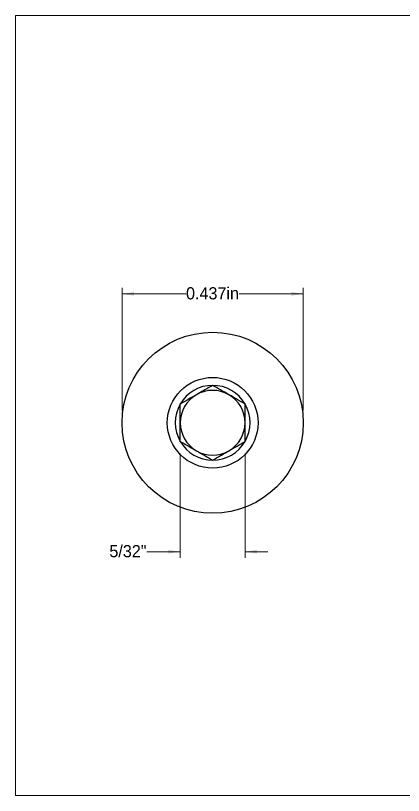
# Model space of a CAD drawing. Header units: inches. Extents: x 0.06 to 2.53, y 0.06 to 1.94.
# Drawn here: x 0.059 to 0.994, y 0.059 to 1.94 of the extents above; entities that cross this region are included whole.
import ezdxf

# ---------------------------------------------------------------- set-up
doc = ezdxf.new("R2010")
doc.units = ezdxf.units.IN
doc.header["$LTSCALE"] = 0.23521
doc.header["$MEASUREMENT"] = 0
doc.linetypes.add('SLD-Solid', pattern=[0])
doc.styles.add('SLDTEXTSTYLE0', font='ARIAL.TTF', dxfattribs={"width": 0.948})
doc.dimstyles.new('SLDDIMSTYLE0', dxfattribs={"dimtxt": 0.02854, "dimasz": 0.02854, "dimexe": 0, "dimexo": 0.0625, "dimgap": 0.007135, "dimtad": 0, "dimtih": 1, "dimtoh": 1, "dimdec": 4, "dimrnd": 1e-09, "dimdsep": 46, "dimtxsty": 'SLDTEXTSTYLE0', "dimsah": 1, "dimcen": 0.09, "dimadec": 0, "dimazin": 2, "dimtfac": 1, "dimtdec": 4, "dimtofl": 0, "dimtmove": 0, "dimatfit": 3, "dimfxl": 0, "dimfrac": 2, "dimtolj": 1, "dimtzin": 12, "dimarcsym": 0})
doc.dimstyles.new('SLDDIMSTYLE1', dxfattribs={"dimtxt": 0.02854, "dimasz": 0.02854, "dimexe": 0, "dimexo": 0.0625, "dimgap": 0.007135, "dimtad": 0, "dimtih": 1, "dimtoh": 1, "dimdec": 6, "dimrnd": 1e-09, "dimzin": 12, "dimdsep": 46, "dimtxsty": 'SLDTEXTSTYLE0', "dimsah": 1, "dimcen": 0.09, "dimadec": 0, "dimazin": 3, "dimtfac": 1, "dimtdec": 4, "dimtmove": 0, "dimatfit": 0, "dimfxl": 0, "dimfrac": 2, "dimtolj": 1, "dimtzin": 12, "dimarcsym": 0})

# ---------------------------------------------------------------- blocks, each defined once
blk = doc.blocks.new('_D')
at = {"color": 7, "linetype": 'SLD-Solid', "lineweight": 18}
for p, q in [((0.3156, 0.9874), (0.3156, 1.2838)), ((0.7526, 0.9874), (0.7526, 1.2838)), ((0.3156, 1.2691), (0.4699, 1.2691)), ((0.7526, 1.2691), (0.5984, 1.2691))]:
    blk.add_line(p, q, dxfattribs=at)
for points in [[(0.3156, 1.2691), (0.3442, 1.2647), (0.3442, 1.2735)], [(0.7526, 1.2691), (0.7241, 1.2735), (0.7241, 1.2647)]]:
    blk.add_solid(points, dxfattribs=at)
at = {"color": 7, "linetype": 'SLD-Solid', "lineweight": 18, "insert": (0.4699, 1.2851), "char_height": 0.0294, "attachment_point": 1, "style": 'SLDTEXTSTYLE0'}
blk.add_mtext('0.437in', dxfattribs=at)
blk = doc.blocks.new('_D_1')
at = {"color": 7, "linetype": 'SLD-Solid', "lineweight": 18}
for p, q in [((0.456, 0.8835), (0.456, 0.6322)), ((0.6123, 0.8835), (0.6123, 0.6322)), ((0.456, 0.6469), (0.3752, 0.6469)), ((0.6123, 0.6469), (0.6671, 0.6469))]:
    blk.add_line(p, q, dxfattribs=at)
for points in [[(0.456, 0.6469), (0.4275, 0.6513), (0.4275, 0.6425)], [(0.6123, 0.6469), (0.6408, 0.6425), (0.6408, 0.6513)]]:
    blk.add_solid(points, dxfattribs=at)
at = {"color": 7, "linetype": 'SLD-Solid', "lineweight": 18, "insert": (0.285, 0.6629), "char_height": 0.0294, "attachment_point": 1, "style": 'SLDTEXTSTYLE0'}
blk.add_mtext('5/32"', dxfattribs=at)

msp = doc.modelspace()

# ---------------------------------------------------------------- linework, layer by layer
at = {"color": 7, "linetype": 'SLD-Solid', "lineweight": 18}
for p, q in [((0.0588025, 0.0588025), (0.0588025, 1.9404825)), ((2.5285075, 1.9404825), (0.0588025, 1.9404825)), ((0.0588025, 0.0588025), (2.5285075, 0.0588025))]:
    msp.add_line(p, q, dxfattribs=at)
at = {"color": 7, "linetype": 'SLD-Solid', "lineweight": 25}
for radius in [0.2185, 0.109375]:
    msp.add_circle((0.5341302, 0.9580095), radius, dxfattribs=at)
for radius, start, end in [(0.090211, 90, 150), (0.078125, 60, 120), (0.090211, 30, 90), (0.078125, 120, 180), (0.078125, 0, 60), (0.090211, 150, 210), (0.090211, 330, 30), (0.078125, 180, 240), (0.078125, 300, 0), (0.090211, 210, 270), (0.090211, 270, 330), (0.078125, 240, 300)]:
    msp.add_arc((0.5341302, 0.9580095), radius, start, end, dxfattribs=at)
for points, knots in [([(0.5341302, 1.0482205), (0.5280261, 1.0446963), (0.5217844, 1.0410927), (0.5120868, 1.0354938), (0.5087979, 1.0335949), (0.502081, 1.0297169), (0.4986216, 1.0277196), (0.4883915, 1.0218132), (0.4816878, 1.0179429), (0.4684673, 1.01031), (0.4621452, 1.00666), (0.4560052, 1.003115)], [0, 0, 0, 0, 0.25, 0.25, 0.375, 0.375, 0.5, 0.5, 0.75, 0.75, 1, 1, 1, 1]), ([(0.6122552, 1.003115), (0.6061511, 1.0066392), (0.5999094, 1.0102429), (0.5902118, 1.0158418), (0.5869229, 1.0177406), (0.580206, 1.0216187), (0.5767466, 1.0236159), (0.5665165, 1.0295223), (0.5598128, 1.0333927), (0.5465923, 1.0410255), (0.5402702, 1.0446756), (0.5341302, 1.0482205)], [0, 0, 0, 0, 0.25, 0.25, 0.375, 0.375, 0.5, 0.5, 0.75, 0.75, 1, 1, 1, 1]), ([(0.4560052, 0.9129041), (0.4560052, 0.9198892), (0.4560052, 0.927243), (0.4560052, 0.9423292), (0.4560052, 0.9500573), (0.4560052, 0.9659556), (0.4560052, 0.9736815), (0.4560052, 0.988796), (0.4560052, 0.9961368), (0.4560052, 1.003115)], [0, 0, 0, 0, 0.25, 0.25, 0.5, 0.5, 0.75, 0.75, 1, 1, 1, 1]), ([(0.6122552, 0.9129041), (0.6122552, 0.9198892), (0.6122552, 0.927243), (0.6122552, 0.9423292), (0.6122552, 0.9500573), (0.6122552, 0.9659556), (0.6122552, 0.9736815), (0.6122552, 0.988796), (0.6122552, 0.9961368), (0.6122552, 1.003115)], [0, 0, 0, 0, 0.25, 0.25, 0.5, 0.5, 0.75, 0.75, 1, 1, 1, 1]), ([(0.4560052, 0.9129041), (0.4621093, 0.9093799), (0.468351, 0.9057762), (0.4780486, 0.9001773), (0.4813375, 0.8982784), (0.4880544, 0.8944004), (0.4915138, 0.8924032), (0.501744, 0.8864968), (0.5084476, 0.8826264), (0.5216681, 0.8749935), (0.5279902, 0.8713435), (0.5341302, 0.8677986)], [0, 0, 0, 0, 0.25, 0.25, 0.375, 0.375, 0.5, 0.5, 0.75, 0.75, 1, 1, 1, 1]), ([(0.5341302, 0.8677986), (0.5402343, 0.8713227), (0.546476, 0.8749264), (0.5561736, 0.8805253), (0.5594625, 0.8824242), (0.5661794, 0.8863022), (0.5696388, 0.8882994), (0.579869, 0.8942058), (0.5865726, 0.8980762), (0.5997931, 0.9057091), (0.6061152, 0.9093591), (0.6122552, 0.9129041)], [0, 0, 0, 0, 0.25, 0.25, 0.375, 0.375, 0.5, 0.5, 0.75, 0.75, 1, 1, 1, 1])]:
    msp.add_open_spline(points, degree=3, knots=knots, dxfattribs=at)

# ---------------------------------------------------------------- dimensions: what is measured, and where the dimension line sits
at = {"color": 7, "linetype": 'SLD-Solid', "lineweight": 18}
dim = msp.add_linear_dim(base=(0.7526302, 1.2690955), p1=(0.3156302, 0.9580095), p2=(0.7526302, 0.9580095), dimstyle='SLDDIMSTYLE0', dxfattribs=at)
dim.commit()
dim.dimension.update_dxf_attribs({"geometry": '_D', "text_midpoint": (0.5341922, 1.2690955), "dimtype": 160})
dim = msp.add_linear_dim(base=(0.6122552, 0.6469002), p1=(0.4560052, 0.9129041), p2=(0.6122552, 0.9129041), angle=0, dimstyle='SLDDIMSTYLE1', dxfattribs=at)
dim.commit()
dim.dimension.update_dxf_attribs({"geometry": '_D_1', "text_midpoint": (0.3300966, 0.6469002), "dimtype": 160})

doc.saveas('drawing.dxf')
